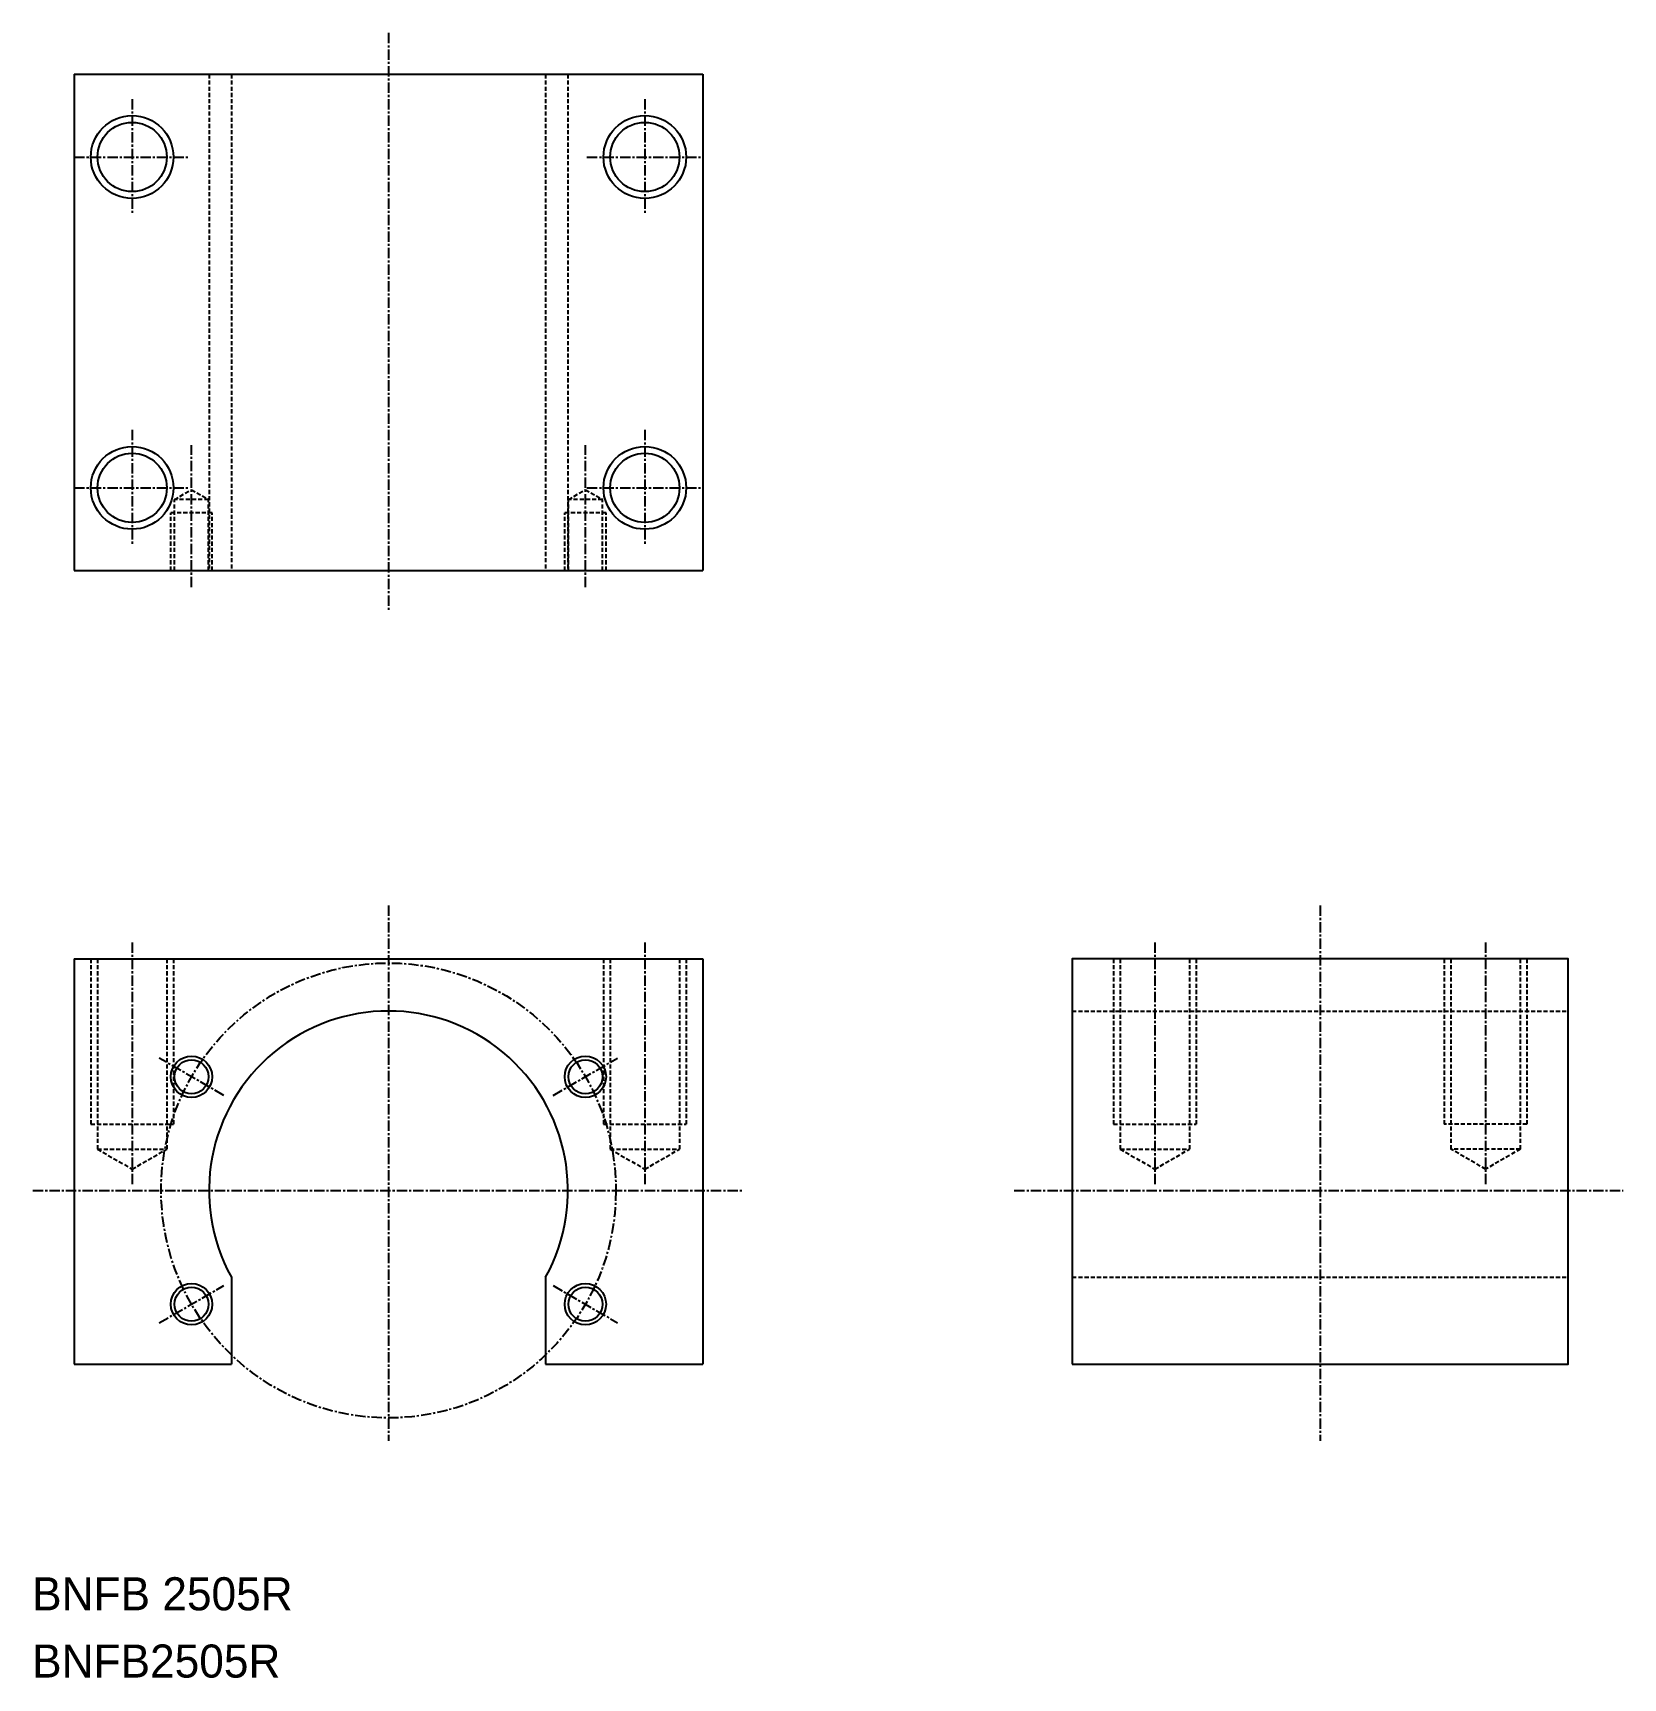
# Model space of a CAD drawing. Extents: x 4 to 196, y 3 to 201.
import ezdxf

# ---------------------------------------------------------------- set-up
doc = ezdxf.new("R2010")
doc.units = 0
doc.linetypes.add('CENTER', pattern=[2, 1.25, -0.25, 0.25, -0.25])
doc.linetypes.add('DASHED', pattern=[0.75, 0.5, -0.25])
doc.layers.get('0').update_dxf_attribs({"linetype": 'CONTINUOUS'})
doc.layers.add('CENTER', color=1, linetype='CENTER')

# ---------------------------------------------------------------- blocks, each defined once
blk = doc.blocks.new('555-C')
at = {"color": 7, "linetype": 'CONTINUOUS'}
for p, q in [((-38, 0), (-38, -60)), ((-38, 0), (38, 0)), ((38, 0), (38, -60)), ((-38, -60), (38, -60))]:
    blk.add_line(p, q, dxfattribs=at)
at = {"color": 3, "linetype": 'DASHED'}
for p, q in [((-25.87, -51.4), (-23.82, -50.22)), ((-25.87, -60), (-25.87, -51.4)), ((-21.77, -51.4), (-25.87, -51.4)), ((-23.82, -50.22), (-21.77, -51.4)), ((-21.77, -60), (-21.77, -51.4)), ((21.77, -51.4), (23.82, -50.22)), ((25.87, -51.4), (21.77, -51.4)), ((21.77, -60), (21.77, -51.4)), ((23.82, -50.22), (25.87, -51.4)), ((25.87, -60), (25.87, -51.4)), ((-26.32, -60), (-26.32, -53)), ((-21.32, -53), (-26.32, -53)), ((-21.32, -60), (-21.32, -53)), ((26.32, -53), (21.32, -53)), ((21.32, -60), (21.32, -53)), ((26.32, -60), (26.32, -53))]:
    blk.add_line(p, q, dxfattribs=at)
at = {"color": 3, "linetype": 'CONTINUOUS'}
for centre in [(-31, -10), (31, -10), (-31, -50), (31, -50)]:
    blk.add_circle(centre, 5, dxfattribs=at)
at = {"color": 7, "linetype": 'CONTINUOUS'}
for centre in [(-31, -10), (31, -10), (-31, -50), (31, -50)]:
    blk.add_circle(centre, 4.19, dxfattribs=at)
at = {"layer": 'CENTER', "color": 1, "linetype": 'CENTER'}
for p, q in [((0, 5), (0, -65)), ((-31, -3), (-31, -17)), ((31, -3), (31, -17)), ((-38, -10), (-24, -10)), ((24, -10), (38, -10)), ((-31, -43), (-31, -57)), ((31, -43), (31, -57)), ((-23.82, -62), (-23.82, -44.82)), ((23.82, -62), (23.82, -44.82)), ((-38, -50), (-24, -50)), ((24, -50), (38, -50))]:
    blk.add_line(p, q, dxfattribs=at)

msp = doc.modelspace()

# ---------------------------------------------------------------- linework, layer by layer
at = {"color": 3, "linetype": 'DASHED'}
for p, q in [((25.43, 196.48), (25.43, 136.48)), ((28.13, 196.48), (28.13, 136.48)), ((66.13, 196.48), (66.13, 136.48)), ((68.83, 196.48), (68.83, 136.48)), ((11.13, 89.53), (11.13, 69.53)), ((11.94, 89.53), (11.94, 66.53)), ((20.32, 89.53), (20.32, 66.53)), ((21.13, 89.53), (21.13, 69.53)), ((73.13, 89.53), (73.13, 69.53)), ((73.94, 89.53), (73.94, 66.53)), ((82.32, 89.53), (82.32, 66.53)), ((83.13, 89.53), (83.13, 69.53)), ((134.81, 89.53), (134.81, 69.53)), ((135.62, 89.53), (135.62, 66.53)), ((144, 89.53), (144, 66.53)), ((144.81, 89.53), (144.81, 69.53)), ((174.81, 89.53), (174.81, 69.53)), ((175.62, 89.53), (175.62, 66.53)), ((184, 89.53), (184, 66.53)), ((184.81, 89.53), (184.81, 69.53)), ((129.81, 83.23), (189.81, 83.23)), ((11.13, 69.53), (21.13, 69.53)), ((73.13, 69.53), (83.13, 69.53)), ((134.81, 69.53), (144.81, 69.53)), ((184.81, 69.53), (174.81, 69.53)), ((11.94, 66.53), (20.32, 66.53)), ((11.94, 66.53), (16.13, 64.11)), ((16.13, 64.11), (20.32, 66.53)), ((73.94, 66.53), (82.32, 66.53)), ((73.94, 66.53), (78.13, 64.11)), ((78.13, 64.11), (82.32, 66.53)), ((135.62, 66.53), (144, 66.53)), ((135.62, 66.53), (139.81, 64.11)), ((139.81, 64.11), (144, 66.53)), ((184, 66.53), (175.62, 66.53)), ((179.81, 64.11), (175.62, 66.53)), ((184, 66.53), (179.81, 64.11)), ((129.81, 51.04), (189.81, 51.04))]:
    msp.add_line(p, q, dxfattribs=at)
at = {"color": 7, "linetype": 'CONTINUOUS'}
for p, q in [((9.13, 89.53), (85.13, 89.53)), ((9.13, 89.53), (9.13, 40.53)), ((28.13, 89.53), (28.13, 89.53)), ((47.13, 89.53), (47.13, 89.53)), ((85.13, 89.53), (85.13, 40.53)), ((28.13, 51.04), (28.13, 40.53)), ((66.13, 51.04), (66.13, 40.53)), ((9.13, 40.53), (28.13, 40.53)), ((66.13, 40.53), (85.13, 40.53))]:
    msp.add_line(p, q, dxfattribs=at)
msp.add_lwpolyline([(129.81, 40.53), (189.81, 40.53), (189.81, 89.53), (129.81, 89.53)], close=True, dxfattribs=at)
at = {"color": 3, "linetype": 'CONTINUOUS'}
for centre in [(23.31, 75.28), (70.94, 75.28), (23.31, 47.78), (70.94, 47.78)]:
    msp.add_circle(centre, 2.5, dxfattribs=at)
at = {"color": 7, "linetype": 'CONTINUOUS'}
for centre in [(23.31, 75.28), (70.94, 75.28), (23.31, 47.78), (70.94, 47.78)]:
    msp.add_circle(centre, 2.06, dxfattribs=at)
msp.add_arc((47.13, 61.53), 21.7, 331.1132, 208.8868, dxfattribs=at)
at = {"layer": 'CENTER', "color": 1, "linetype": 'CENTER'}
for p, q in [((47.13, 95.98), (47.13, 31.26)), ((159.81, 95.98), (159.81, 31.26)), ((16.13, 91.53), (16.13, 62.11)), ((78.13, 91.53), (78.13, 62.11)), ((139.81, 91.53), (139.81, 62.11)), ((179.81, 91.53), (179.81, 62.11)), ((27.21, 73.03), (19.41, 77.53)), ((67.05, 73.03), (74.84, 77.53)), ((4.13, 61.53), (90.13, 61.53)), ((122.81, 61.53), (196.43, 61.53)), ((19.41, 45.53), (27.21, 50.03)), ((67.05, 50.03), (74.84, 45.53))]:
    msp.add_line(p, q, dxfattribs=at)
msp.add_circle((47.13, 61.53), 27.5, dxfattribs=at)

# ---------------------------------------------------------------- block references
at = {"color": 7, "linetype": 'CONTINUOUS'}
msp.add_blockref('555-C', (47.13, 196.48), dxfattribs=at)

# ---------------------------------------------------------------- texts
for s, p in [('BNFB 2505R', (4.03, 10.77)), ('BNFB2505R', (4.03, 2.64))]:
    msp.add_text(s, height=4, dxfattribs=at).set_placement(p)

doc.saveas('drawing.dxf')
